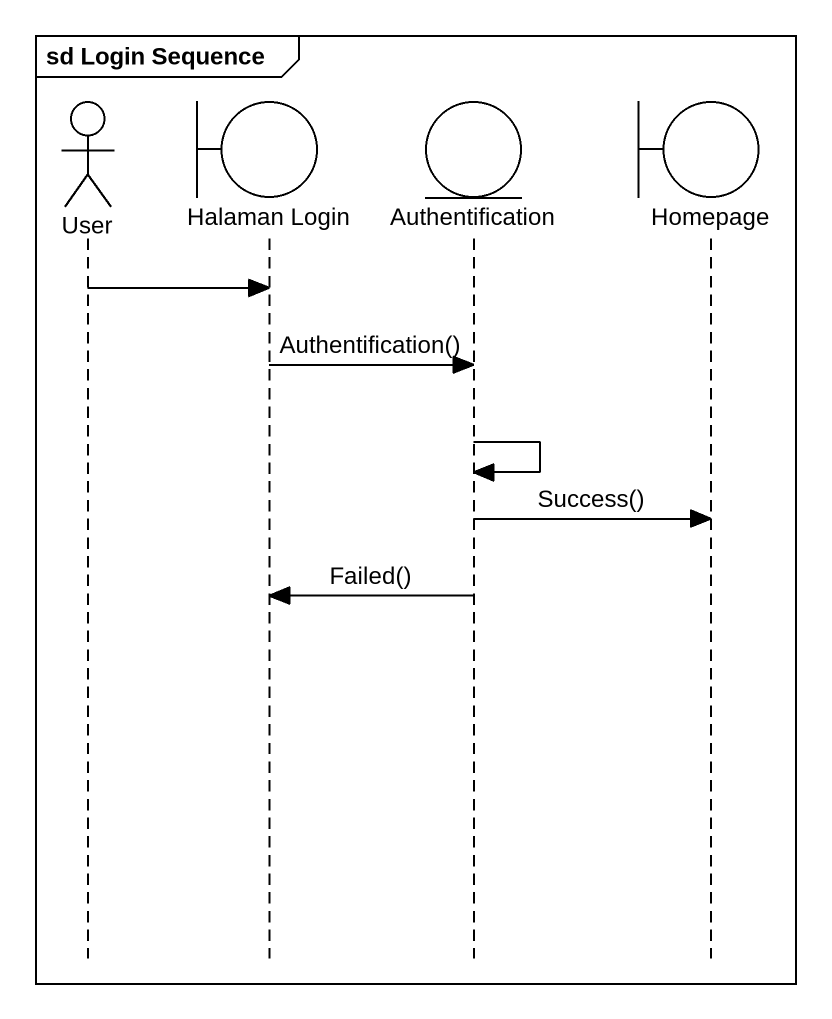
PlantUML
@startuml
mainframe sd Login Sequence
hide footbox
actor User
boundary "Halaman Login" as Halaman_Login
entity Authentification
boundary Homepage

User -> Halaman_Login
Halaman_Login -> Authentification : Authentification()
Authentification -> Authentification
Authentification -> Homepage : Success()
Authentification -> Halaman_Login : Failed()
@enduml
